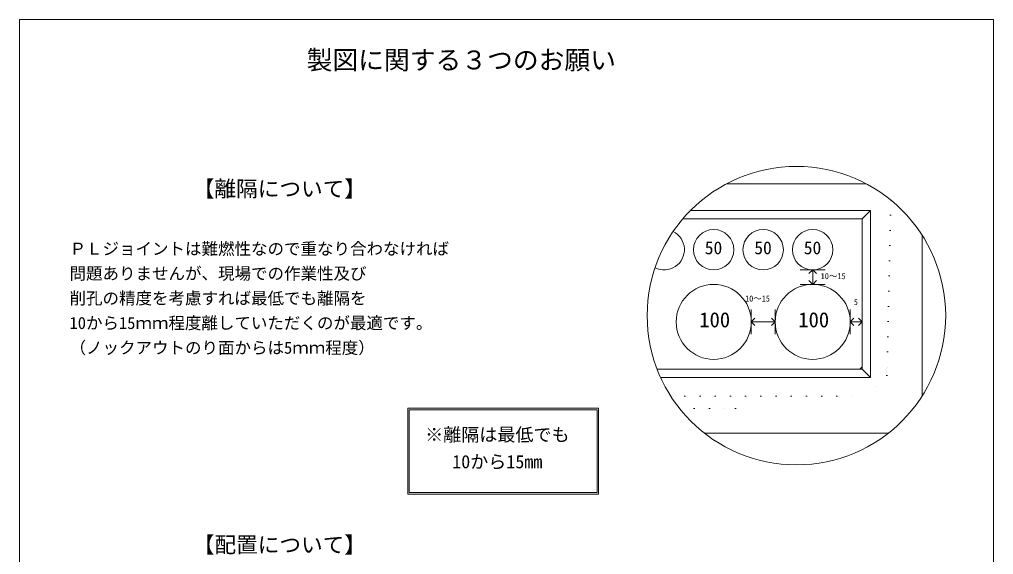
# Model space of a CAD drawing. Units: millimetres, scale not verified. Extents: x -6420 to 6420, y -3036 to 3036.
# Drawn here: x -6420 to -2340, y 794 to 3036 of the extents above; entities that cross this region are included whole.
import ezdxf
from ezdxf.enums import TextEntityAlignment as Align

# ---------------------------------------------------------------- set-up
doc = ezdxf.new("R2010")
doc.units = ezdxf.units.MM
doc.header["$LTSCALE"] = 20
doc.linetypes.add('DASHED1', pattern=[1.8, 1.2, -0.6])
doc.linetypes.add('USER5', pattern=[3.185, 0.01, -3.175])
for name, color, linetype, lineweight in [('0-2_waku', 7, 'Continuous', 18), ('0-3_gaikei', 7, 'Continuous', 18), ('0-4_kakure', 7, 'DASHED1', 5), ('0-5_sunpou', 7, 'Continuous', 5), ('0-7_hole', 7, 'Continuous', 18), ('0-8_uchigawa', 6, 'Continuous', 18), ('0-D_文字１', 7, 'Continuous', 18)]:
    doc.layers.add(name, color=color, linetype=linetype, lineweight=lineweight)
doc.styles.add('ＭＳ ゴシック', font='')
doc.styles.get('ＭＳ ゴシック').set_extended_font_data('MS Gothic')

# ---------------------------------------------------------------- blocks, each defined once
blk = doc.blocks.new('_Open90')
at = {"layer": '0-5_sunpou'}
blk.add_line((0, 0), (-1, 0), dxfattribs=at)
blk.add_lwpolyline([(-0.5, 0.5), (0, 0), (-0.5, -0.5)], dxfattribs=at)

msp = doc.modelspace()

# ---------------------------------------------------------------- linework, layer by layer
at = {"layer": '0-2_waku'}
for p, q in [((-6419.83, 3036.13), (-2339.83, 3036.13)), ((-6419.83, 3036.13), (-2339.83, 3036.13)), ((-6419.83, 3036.13), (-6419.83, -2663.87)), ((-2339.83, 3036.13), (-2339.83, -2663.87))]:
    msp.add_line(p, q, dxfattribs=at)
at = {"layer": '0-3_gaikei'}
for p, q in [((-2873.33, 2347.75), (-3457.51, 2347.75)), ((-2638.38, 1458.76), (-2638.38, 2131.26)), ((-3550.24, 1302.31), (-2780.61, 1302.31))]:
    msp.add_line(p, q, dxfattribs=at)
at = {"layer": '0-4_kakure', "linetype": 'USER5', "lineweight": 18}
for p, q in [((-3691.87, 1457.83), (-3632.93, 1457.83)), ((-3632.93, 1457.83), (-2872.61, 1457.83)), ((-3632.93, 1457.83), (-2872.61, 1457.83)), ((-3593.27, 1405.99), (-3597.46, 1343.15)), ((-3593.27, 1405.99), (-3455.03, 1405.99))]:
    msp.add_line(p, q, dxfattribs=at)
for points in [[(-2770.39, 2279.56), (-2786.21, 1544.23), (-2872.61, 1457.83)], [(-3593.27, 1405.99), (-3420.47, 1405.99), (-3368.63, 1457.83)]]:
    msp.add_lwpolyline(points, dxfattribs=at)
at = {"layer": '0-5_sunpou', "color": 150, "lineweight": 18}
for p, q in [((-3149.09, 1986.6), (-3045.41, 1986.6)), ((-3149.09, 1926.12), (-3045.41, 1926.12)), ((-3354.72, 1820.71), (-3354.72, 1717.03)), ((-3254.5, 1820.71), (-3254.5, 1717.03)), ((-2939.86, 1820.71), (-2939.86, 1717.03)), ((-2889.89, 1820.71), (-2889.89, 1717.03)), ((-3354.72, 1768.87), (-3254.5, 1768.87)), ((-2939.86, 1768.87), (-2889.89, 1768.87)), ((-2889.89, 1580), (-2899.44, 1570.15))]:
    msp.add_line(p, q, dxfattribs=at)
msp.add_circle((-3165.42, 1795.01), 625.17, dxfattribs=at)
at = {"layer": '0-7_hole'}
for centre, radius in [((-3511.97, 2071.27), 84.67), ((-3304.61, 2071.27), 84.67), ((-3097.25, 2071.27), 84.67), ((-3511.97, 1768.87), 157.25), ((-3097.25, 1768.87), 157.25)]:
    msp.add_circle(centre, radius, dxfattribs=at)
msp.add_arc((-3719.33, 2071.27), 84.67, 243.19936, 63.78529, dxfattribs=at)
at = {"layer": '0-8_uchigawa'}
for p, q in [((-3609.12, 2235.43), (-2855.33, 2235.43)), ((-2855.33, 1535.59), (-2855.33, 2235.43)), ((-3640.94, 2200.87), (-3632.93, 2200.87)), ((-2889.89, 1570.15), (-2889.89, 2200.87)), ((-3748.75, 1570.15), (-3632.93, 1570.15)), ((-3632.93, 1570.15), (-2889.89, 1570.15)), ((-2855.33, 1535.59), (-2889.89, 1570.15)), ((-3734.23, 1535.59), (-3632.93, 1535.59)), ((-3632.93, 1535.59), (-2855.33, 1535.59)), ((-4793.78, 1407.14), (-3993.78, 1407.14)), ((-4793.78, 1047.14), (-4793.78, 1407.14)), ((-4787.12, 1400.47), (-4000.45, 1400.47)), ((-4787.12, 1053.81), (-4787.12, 1400.47)), ((-4000.45, 1053.81), (-4000.45, 1400.47)), ((-3993.78, 1047.14), (-3993.78, 1407.14)), ((-4793.78, 1047.14), (-3993.78, 1047.14)), ((-4787.12, 1053.81), (-4000.45, 1053.81))]:
    msp.add_line(p, q, dxfattribs=at)
msp.add_lwpolyline([(-3632.93, 2200.87), (-2889.89, 2200.87), (-2855.33, 2235.43)], dxfattribs=at)

# ---------------------------------------------------------------- block references
at = {"layer": '0-5_sunpou', "xscale": 31.104, "yscale": 31.104}
for p, rotation in [((-3097.25, 1986.6), 90), ((-3097.25, 1926.12), 270), ((-3354.72, 1768.87), 180), ((-2939.86, 1768.87), 180)]:
    msp.add_blockref('_Open90', p, dxfattribs=dict(at, rotation=rotation))
for p in [(-3254.5, 1768.87), (-2889.89, 1768.87)]:
    msp.add_blockref('_Open90', p, dxfattribs=at)

# ---------------------------------------------------------------- texts
at = {"layer": '0-D_文字１', "style": 'ＭＳ ゴシック'}
for s, height, p in [('製図に関する３つのお願い', 79.18, (-5217.23, 2803.07)), ('【離隔について】', 66.51, (-5694.04, 2273.61)), ('ＰＬジョイントは難燃性なので重なり合わなければ', 50.67, (-6210.19, 2034.78)), ('50', 53.84, (-3549.28, 2036.12)), ('50', 53.84, (-3341.92, 2036.12)), ('50', 53.84, (-3134.56, 2036.12)), ('問題ありませんが、現場での作業性及び', 50.67, (-6210.19, 1931.1)), ('10～15', 25.34, (-3063.83, 1940.35)), ('削孔の精度を考慮すれば最低でも離隔を', 50.67, (-6210.19, 1827.42)), ('10～15', 25.34, (-3380.54, 1846.36)), ('5', 25.34, (-2924.97, 1831.64)), ('10から15ｍｍ程度離していただくのが最適です。', 50.67, (-6210.19, 1723.74)), ('100', 63.34, (-3572.35, 1727.09)), ('100', 63.34, (-3157.63, 1727.09)), ('（ノックアウトのり面からは5ｍｍ程度）', 50.67, (-6210.19, 1620.06)), ('※離隔は最低でも', 55.43, (-4720.52, 1252.01)), ('\u3000 10から15mm', 55.43, (-4720.52, 1138.61)), ('【配置について】', 66.51, (-5694.04, 781.81))]:
    msp.add_text(s, height=height, dxfattribs=at).set_placement(p, align=Align.BOTTOM_LEFT)

doc.saveas('drawing.dxf')
